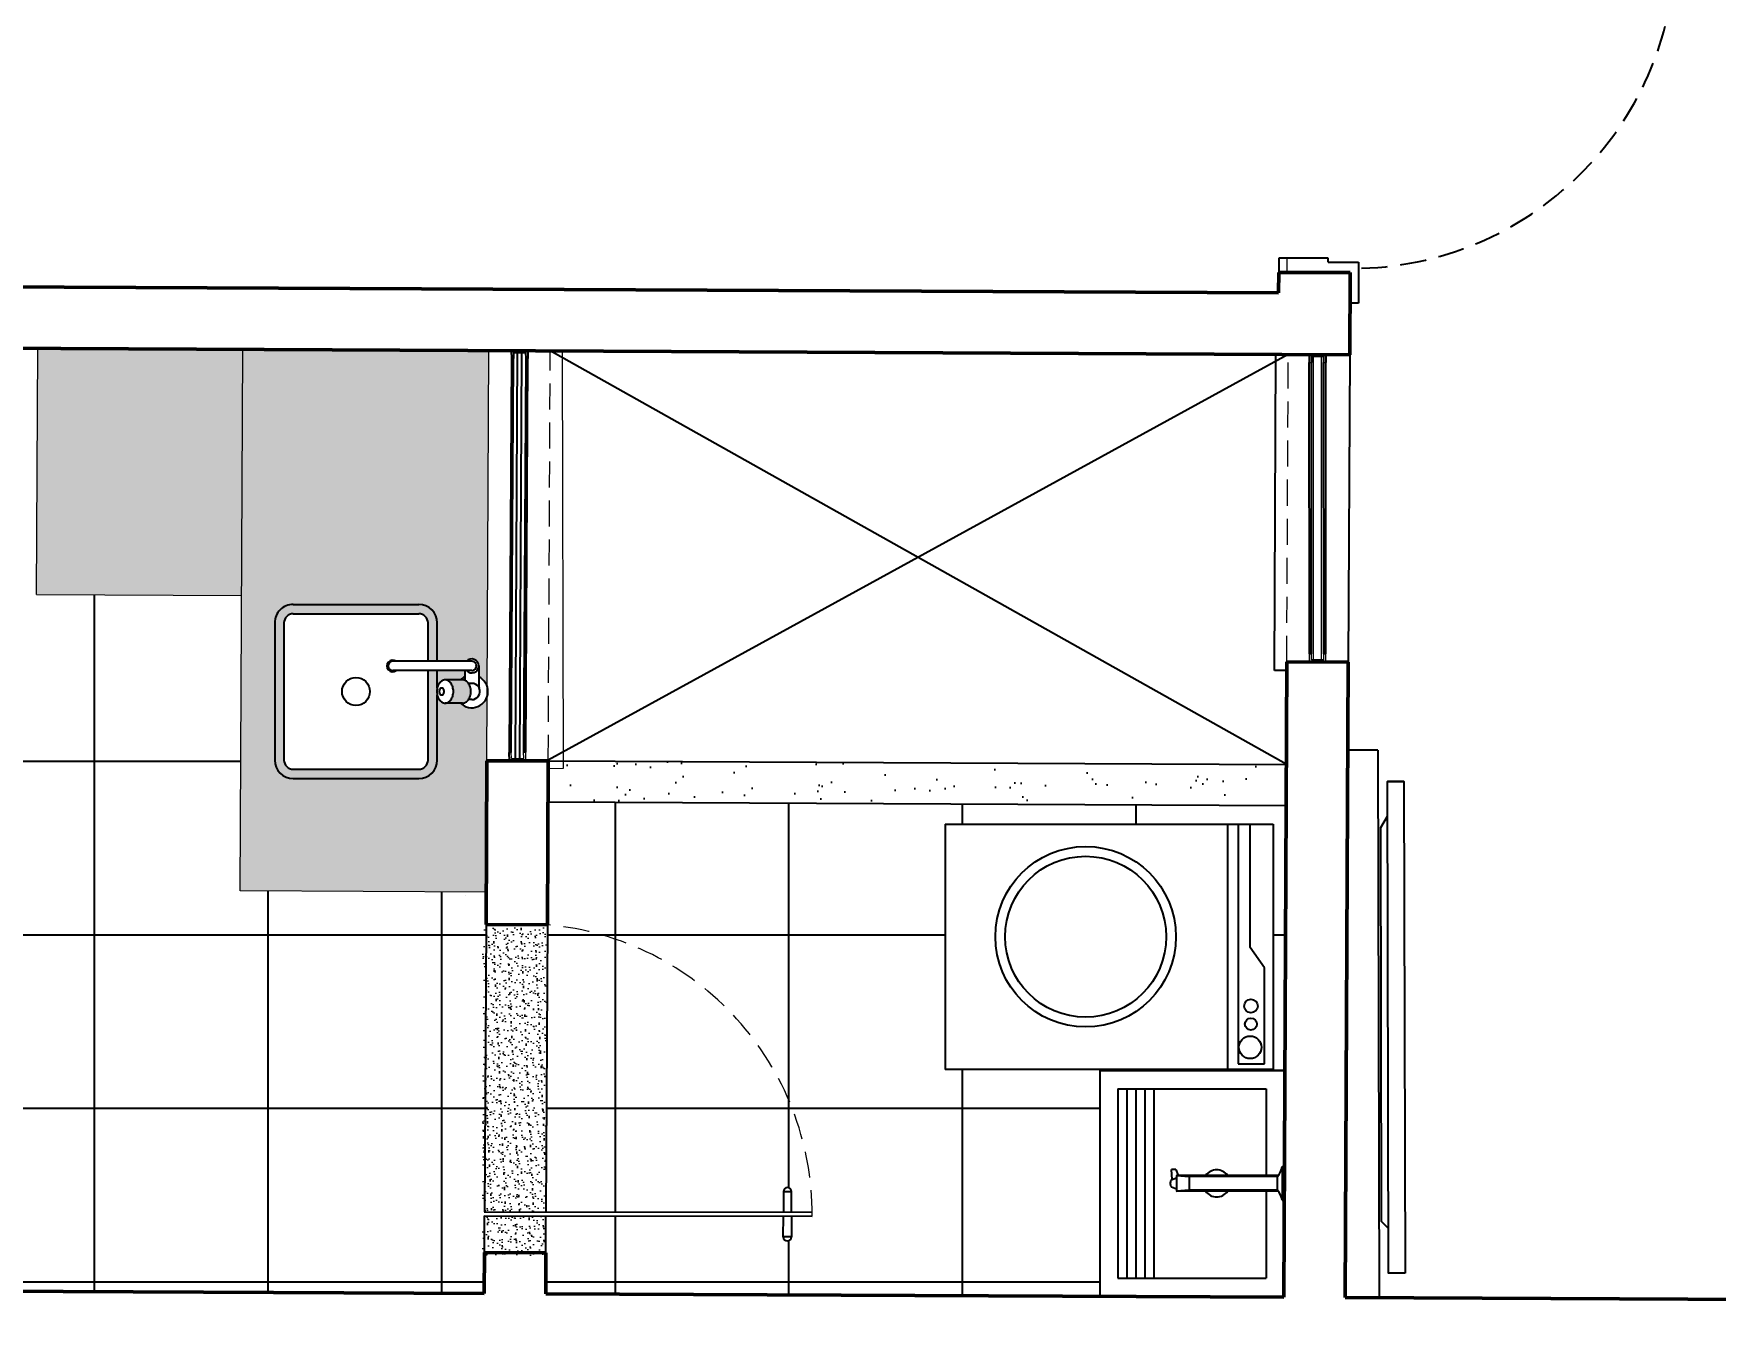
# Model space of a CAD drawing. Header units: millimetres. Extents: x 103208 to 171806, y -164 to 10038.
# Drawn here: x 117248.5 to 117658.6, y 6680.7 to 6993.2 of the extents above; entities that cross this region are included whole.
import ezdxf

# ---------------------------------------------------------------- set-up
doc = ezdxf.new("R2010")
doc.units = ezdxf.units.MM
doc.linetypes.add('HIDDEN', pattern=[9.525, 6.35, -3.175])
for name, color, linetype in [('ACESSORIOS', 2, 'Continuous'), ('COZ', 3, 'Continuous'), ('COZINHA', 2, 'Continuous'), ('Grama', 84, 'Continuous'), ('Hachuria - Moveis', 1, 'Continuous'), ('Piso', 55, 'Continuous'), ('PN010', 1, 'Continuous'), ('PORTAS', 3, 'Continuous'), ('Portas-Projeção', 55, 'HIDDEN')]:
    doc.layers.add(name, color=color, linetype=linetype)
for name, color, linetype, lineweight in [('Hachura', 1, 'Continuous', 9), ('MEDIDAS', 7, 'Continuous', 0), ('Moveis', 1, 'Continuous', 9), ('Nível Fachada', 7, 'Continuous', 70), ('Parede Baixa', 5, 'Continuous', 50), ('Pisos Externos', 15, 'Continuous', 9), ('Portas - Janelas', 2, 'Continuous', 20), ('Projeção Janela', 15, 'HIDDEN', 9), ('Projeção Portas', 55, 'HIDDEN', 5)]:
    doc.layers.add(name, color=color, linetype=linetype, lineweight=lineweight)
doc.styles.add('Valéria', font='romantic.ttf', dxfattribs={"height": 10})
doc.dimstyles.new('Cota - 50', dxfattribs={"dimtxt": 10, "dimasz": 5, "dimexe": 10, "dimexo": 20, "dimgap": 5, "dimtad": 1, "dimtxsty": 'Valéria', "dimblk": 'DOT', "dimcen": 0, "dimclrd": 12, "dimclre": 12, "dimclrt": 2, "dimazin": 2, "dimtfac": 1, "dimtix": 1, "dimtmove": 0, "dimatfit": 3, "dimldrblk": 'DOT', "dimfxl": 1, "dimarcsym": 0})

# ---------------------------------------------------------------- blocks, each defined once
blk = doc.blocks.new('Pia Bancada Planta 01')
at = {"layer": 'COZ', "color": 2}
for p, q in [((0.435, 0.1875), (0.165, 0.1875)), ((0.125, 0.1475), (0.125, 0.0074)), ((0.145, 0.1475), (0.145, -0.045)), ((0.435, 0.1675), (0.165, 0.1675)), ((0.455, -0.1475), (0.455, 0.1475)), ((0.475, -0.1475), (0.475, 0.1475)), ((0.0509, 0.0175), (0.0579, 0.0175)), ((0.0705, 0.025), (0.1081, 0.025)), ((0.0359, -0.055), (0.0359, -0.0115)), ((0.0509, -0.0175), (0.0579, -0.0175)), ((0.0659, -0.045), (0.0659, -0.0241)), ((0.0705, -0.025), (0.1081, -0.025)), ((0.125, -0.0074), (0.125, -0.045)), ((0.0509, -0.045), (0.2209, -0.045)), ((0.0509, -0.065), (0.2209, -0.065)), ((0.125, -0.065), (0.125, -0.1475)), ((0.145, -0.065), (0.145, -0.1475)), ((0.435, -0.1675), (0.165, -0.1675)), ((0.435, -0.1875), (0.165, -0.1875))]:
    blk.add_line(p, q, dxfattribs=at)
blk.add_lwpolyline([(0.0705, 0.025, 0.133256), (0.0641, 0.0233, 0.106756), (0.058, 0.0177, 0.082828), (0.0543, 0.0099, 0.071352), (0.0528, 0, 0.071352), (0.0543, -0.0099, 0.082828), (0.058, -0.0177, 0.106756), (0.0641, -0.0233, 0.133256), (0.0705, -0.025, 0.133256)], format="xyb", dxfattribs=at)
for points in [[(0.1081, -0.025, 0.133256), (0.1145, -0.0233, 0.106756), (0.1206, -0.0177, 0.082828), (0.1244, -0.0099, 0.071352), (0.1258, 0, 0.071352), (0.1244, 0.0099, 0.082828), (0.1206, 0.0177, 0.106756), (0.1145, 0.0233, 0.133256), (0.1081, 0.025, 0.133256), (0.1017, 0.0233, 0.106756), (0.0956, 0.0177, 0.082828), (0.0919, 0.0099, 0.071352), (0.0904, 0, 0.071352), (0.0919, -0.0099, 0.082828), (0.0956, -0.0177, 0.106756), (0.1017, -0.0233, 0.133256)], [(0.1156, 0.0075, 0.133256), (0.1137, 0.007, 0.106756), (0.1119, 0.0053, 0.082828), (0.1107, 0.003, 0.071352), (0.1103, 0, 0.071352), (0.1107, -0.003, 0.082828), (0.1119, -0.0053, 0.106756), (0.1137, -0.007, 0.133256), (0.1156, -0.0075, 0.133256), (0.1175, -0.007, 0.106756), (0.1194, -0.0053, 0.082828), (0.1205, -0.003, 0.071352), (0.1209, 0, 0.071352), (0.1205, 0.003, 0.082828), (0.1194, 0.0053, 0.106756), (0.1175, 0.007, 0.133256)]]:
    blk.add_lwpolyline(points, format="xyb", close=True, dxfattribs=at)
blk.add_circle((0.3, 0), 0.03, dxfattribs=at)
for centre, radius, start, end in [((0.165, 0.1475), 0.04, 90, 180), ((0.435, 0.1475), 0.04, 0, 90), ((0.165, 0.1475), 0.02, 90, 180), ((0.435, 0.1475), 0.02, 0, 90), ((0.0509, 0), 0.035, 45.5847, 244.6231), ((0.0509, 0), 0.0175, 90, 204.62), ((0.0259, -0.0115), 0.01, 0, 24.62), ((0.0509, 0), 0.0175, 211.0027, 270), ((0.0509, 0), 0.035, 295.3769, 314.4153), ((0.0509, -0.055), 0.015, 41.8103, 318.1897), ((0.0509, -0.055), 0.01, 90.0002, 270.0002), ((0.2209, -0.055), 0.0125, 233.1301, 126.8699), ((0.2209, -0.055), 0.01, 270.0001, 90.0001), ((0.165, -0.1475), 0.04, 180, 270), ((0.165, -0.1475), 0.02, 180, 270), ((0.435, -0.1475), 0.04, 270, 0), ((0.435, -0.1475), 0.02, 270, 360)]:
    blk.add_arc(centre, radius, start, end, dxfattribs=at)
blk = doc.blocks.new('_Dot')
at = {"color": 0, "linetype": 'ByBlock', "lineweight": -2}
blk.add_line((-0.5, 0), (-1, 0), dxfattribs=at)
at = {"color": 0, "linetype": 'ByBlock', "const_width": 0.5}
blk.add_lwpolyline([(-0.25, 0, 1), (0.25, 0, 1)], format="xyb", close=True, dxfattribs=at)
blk = doc.blocks.new('*D888')
at = {"layer": 'Defpoints', "color": 0, "transparency": 16777216}
for p in [(119310.37, 6770.07, 9825), (119409.15, 6632.8), (116870.38, 5014.37, 9825)]:
    blk.add_point(p, dxfattribs=at)
at = {"layer": 'MEDIDAS', "color": 12, "lineweight": -2, "transparency": 16777216}
for p, q in [((119322.05, 6753.84), (119414.99, 6624.68)), ((116973.22, 4880.02), (119405.09, 6629.88)), ((116882.06, 4998.14), (116975, 4868.98))]:
    blk.add_line(p, q, dxfattribs=at)
at = {"layer": 'MEDIDAS', "color": 12, "lineweight": -2, "transparency": 16777216, "xscale": 5, "yscale": 5, "zscale": 5}
for p, rotation in [((119409.15, 6632.8), 35.73698977606095), ((116969.16, 4877.1), 215.736989776061)]:
    blk.add_blockref('_Dot', p, dxfattribs=dict(at, rotation=rotation))
at = {"layer": 'MEDIDAS', "color": 2, "transparency": 16777216, "insert": (118183.23, 5763.18), "char_height": 10, "attachment_point": 5, "rotation": 35.737, "style": 'Valéria'}
blk.add_mtext('3006', dxfattribs=at)

msp = doc.modelspace()

# ---------------------------------------------------------------- hatches: boundary and pattern name
h = msp.add_hatch()
h.set_pattern_fill('AR-SAND', color=34, scale=0.25, angle=90)
h.set_pattern_definition([(127.5, (166201.349, 15074.716), (-12.235331, -0.4000078), [0, -9.652, 0, -10.795, 0, -10.31875]), (97.5, (166201.349, 15074.716), (-17.9206275, 11.238082), [0, -5.207, 0, -8.6995, 0, -3.33375]), (57.5, (166201.349, 15066.905), (-0.0359296, 19.7748093), [0, -3.175, 0, -11.43, 0, -14.9225]), (47.5, (166201.349, 15066.905), (-5.573233, 19.0889113), [0, -1.5875, 0, -7.493, 0, -8.5725])])
h.paths.add_polyline_path([(117550.92488, 6804.92391), (117550.97255, 6814.9238), (117377.60476, 6815.75016), (117377.6282, 6805.74993)])
at = {"layer": 'Hachura', "transparency": 33554687}
h = msp.add_hatch(dxfattribs=at)
h.set_pattern_fill('TEXTURED', color=55, scale=34.666667, angle=810, pattern_type=2)
h.set_pattern_definition([(90, (-16.64, 24.96), (-26.3466667, 15.2533333), [1.3866667, -23.2266667, 1.04, -10.0533333, 2.08, -24.6133333]), (95, (-29.12, 9.36), (-26.945558, 13.6501495), [2.7733333, -23.2266667, 2.08, -10.0533333, 4.16, -24.6133333]), (100, (-30.853, 18.373), (-32.973117, 9.322576), [2.4266667, -5.8933333, 3.12, -18.3733333, 1.7333333, -22.88]), (105, (-33.973, 12.133), (-31.160774, 7.800804), [4.8533333, -5.8933333, 5.2, -18.3733333, 3.8133333, -22.88]), (110, (-19.76, 14.907), (-25.5350337, 15.4233102), [2.7733333, -19.0666667, 2.4266667, -14.2133333, 1.7333333, -11.0933333]), (115, (-14.907, 19.76), (-25.272984, 17.2853443), [3.8133333, -19.0666667, 4.8533333, -14.2133333, 4.16, -11.0933333]), (120, (-17.68, 24.96), (-29.357105, -2.5386696), [1.7333333, -11.44, 1.3866667, -16.9866667, 1.04, -22.5333333]), (125, (-5.2, 9.36), (-34.392808, 2.5796136), [3.8133333, -11.44, 2.7733333, -16.9866667, 2.08, -22.5333333]), (130, (-25.307, 15.253), (-25.0027966, 3.9099282), [1.3866667, -15.2533333, 1.04, -9.7066667, 2.7733333, -17.68]), (135, (-12.827, 15.253), (-34.073119, -7.10878), [2.7733333, -15.2533333, 2.08, -9.7066667, 5.2, -17.68]), (140, (-12.827, 20.453), (-27.240315, -9.2730866), [0.6933333, -12.8266667, 1.7333333, -21.1466667, 2.08, -10.7466667]), (150, (-15.253, 21.493), (-25.8506627, -11.4946612), [1.7333333, -14.2133333, 0.6933333, -16.64, 1.3866667, -12.8266667]), (155, (-15.253, 9.013), (-36.0611886, -8.4296784), [3.8133333, -14.2133333, 1.3866667, -16.64, 2.7733333, -12.8266667]), (160, (-11.093, 17.68), (-24.912258, -12.6986623), [1.04, -6.5866667, 2.08, -11.0933333, 1.3866667, -15.2533333]), (165, (-7.973, 5.2), (-26.94076, -26.876341), [2.08, -6.5866667, 4.16, -11.0933333, 2.7733333, -15.2533333]), (170, (-31.547, 19.413), (-19.0342476, -24.100884), [2.4266667, -15.2533333, 1.04, -18.0266667, 2.08, -16.9866667]), (175, (-6.587, 22.533), (-17.133212, -28.7762445), [4.8533333, -15.2533333, 2.08, -18.0266667, 4.16, -16.9866667]), (180, (-16.64, 21.493), (-12.826667, -30.506667), [2.08, -10.7466667, 1.3866667, -21.1466667, 0.6933333, -21.4933333]), (185, (-29.12, 9.013), (-22.551536, -32.596201), [4.16, -10.7466667, 1.3866667, -21.1466667, 1.3866667, -21.4933333]), (190, (-27.387, 15.947), (-16.772345, -28.6544797), [2.4266667, -13.52, 2.08, -11.0933333, 2.4266667, -25.3066667]), (195, (-33.627, 22.187), (-14.2111185, -30.007247), [4.8533333, -13.52, 4.16, -11.0933333, 4.8533333, -25.3066667]), (200, (-7.627, 13.52), (-9.439865, -27.7842173), [2.7733333, -9.0133333, 1.3866667, -18.3733333, 2.08, -20.1066667]), (205, (-7.627, 32.24), (-6.9823892, -28.5012284), [5.2, -9.0133333, 2.7733333, -18.3733333, 4.16, -20.1066667]), (210, (-11.787, 4.16), (-3.29244, -33.1239936), [1.7333333, -23.2266667, 2.08, -10.7466667, 2.4266667, -14.2133333]), (215, (-14.907, 7.28), (-1.159161, -37.630215), [3.8133333, -23.2266667, 4.16, -10.7466667, 4.8533333, -14.2133333]), (220, (-4.16, 11.787), (-8.2351916, -32.252453), [1.04, -7.6266667, 1.3866667, -14.9066667, 2.7733333, -19.4133333]), (225, (-7.28, 14.907), (-5.3928677, -37.2598133), [2.08, -7.6266667, 2.7733333, -14.9066667, 5.2, -19.4133333]), (230, (-31.893, 1.387), (3.9526573, -25.4911917), [2.08, -12.48, 2.4266667, -10.7466667, 1.3866667, -14.56]), (235, (-10.053, 15.253), (8.7150743, -26.8392518), [4.16, -12.48, 4.8533333, -10.7466667, 2.7733333, -14.56]), (240, (-2.08, 30.16), (13.9553277, -23.6686635), [1.3866667, -9.7066667, 2.7733333, -21.4933333, 2.4266667, -19.76]), (245, (-21.147, 27.04), (12.0093764, -30.845351), [2.7733333, -9.7066667, 5.2, -21.4933333, 4.8533333, -19.76]), (250, (-21.493, 7.28), (18.7695374, -27.490791), [2.08, -14.56, 1.7333333, -13.1733333, 1.3866667, -21.1466667]), (255, (-9.013, 4.16), (23.300267, -29.571511), [4.16, -14.56, 3.8133333, -13.1733333, 2.7733333, -21.1466667]), (260, (-13.173, 9.36), (19.5431213, -24.9188677), [3.12, -11.44, 2.08, -15.6, 2.7733333, -15.2533333]), (265, (-28.773, 24.96), (27.856831, -23.6646004), [3.8133333, -11.44, 4.16, -15.6, 4.5066667, -15.2533333])])
h.paths.add_polyline_path([(117109.48996, 6947.02961), (116994.59851, 6947.57724), (116994.52137, 6931.39215), (117109.48996, 6932.02943)])
h.paths.add_polyline_path([(117109.48996, 6932.02943), (116994.52137, 6931.39215), (116994.45291, 6917.02926), (117109.48996, 6917.02926)])
h.paths.add_polyline_path([(117109.48996, 6917.02926), (116994.45291, 6917.02926), (116994.38402, 6902.57775), (117109.48996, 6902.02909)])
h.paths.add_polyline_path([(117167.5145, 6916.75269), (117109.48996, 6917.02926), (117109.48996, 6857.02858), (117167.22851, 6856.75337)])
h.paths.add_polyline_path([(117299.45206, 6916.12381), (117249.45262, 6916.36213), (117249.16664, 6856.36281), (117299.16607, 6856.12449)])
h.paths.add_polyline_path([(117359.45137, 6915.83782), (117299.45206, 6916.12381), (117298.82251, 6784.04712), (117358.82183, 6783.76113), (117358.97439, 6815.76746), (117359.04876, 6831.3705, -0.549110585), (117352.52958, 6829.85008), (117353.08172, 6829.85008, 0.189713189), (117354.07603, 6830.20131, 0.13725873), (117354.9242, 6831.56098, 0.071351749), (117355.08519, 6832.68342, 0.071351749), (117354.9242, 6833.80585, 0.08282753), (117354.49839, 6834.68689, 0.10675627), (117353.80938, 6835.31931, 0.133256151), (117353.08172, 6835.51675), (117352.52958, 6835.51675, -0.083262194), (117353.60567, 6836.26733), (117353.60567, 6837.78342), (117344.64049, 6837.78342), (117344.64049, 6815.96675, -0.414213562), (117342.37382, 6813.70008), (117311.77382, 6813.70008, -0.414213562), (117309.50716, 6815.96675), (117309.50716, 6849.40008, -0.414213562), (117311.77382, 6851.66675), (117342.37382, 6851.66675, -0.414213562), (117344.64049, 6849.40008), (117344.64049, 6840.05008), (117354.03857, 6840.05008, -0.688500258), (117357.00567, 6838.91675), (117357.00567, 6836.26733, -0.202727975), (117359.06111, 6833.96059)])
h.paths.add_polyline_path([(117346.81689, 6832.68342, -0.071351749), (117346.97789, 6833.80585, -0.08282753), (117347.4037, 6834.68689, -0.10675627), (117348.0927, 6835.31931, -0.133256151), (117348.82036, 6835.51675, -0.133256151), (117349.54803, 6835.31931, -0.10675627), (117350.23703, 6834.68689, -0.08282753), (117350.66284, 6833.80585, -0.071351749), (117350.82383, 6832.68342, -0.071351749), (117350.66284, 6831.56098, -0.08282753), (117350.23703, 6830.67995, -0.10675627), (117349.54803, 6830.04752, -0.133256151), (117348.82036, 6829.85008, -0.133256151), (117348.0927, 6830.04752, -0.10675627), (117347.4037, 6830.67995, -0.08282753), (117346.97789, 6831.56098, -0.071351749)], flags=16)
h.paths.add_polyline_path([(117348.5714, 6832.68342, -0.106526581), (117348.45798, 6832.19159, -0.155010419), (117348.18866, 6831.89265, -0.27133037), (117347.75206, 6831.89265, -0.10675627), (117347.54536, 6832.08238, -0.08282753), (117347.41762, 6832.34669, -0.071351749), (117347.36932, 6832.68342, -0.106526581), (117347.48274, 6833.17524, -0.155010419), (117347.75206, 6833.47419, -0.333637916), (117348.26866, 6833.42805, -0.13725873), (117348.52311, 6833.02015, -0.071351749)], flags=0)
at = {"layer": 'Piso'}
h = msp.add_hatch(dxfattribs=at)
h.set_pattern_fill('ANSI37', color=256, scale=13.33333, angle=-45)
h.paths.add_polyline_path([(117299.16607, 6856.12449), (117199.1672, 6856.60114), (117199.45319, 6916.60045), (117109.48996, 6917.02926), (117109.48996, 6899.52935), (116994.36949, 6899.52935), (116994.45291, 6917.02926), (116894.45177, 6917.02926), (116893.36037, 6688.05683), (117358.35509, 6685.84044), (117358.40275, 6695.84032), (117358.41076, 6695.84028), (117358.42115, 6704.75503), (117358.30499, 6704.75517), (117358.30615, 6705.75517), (117358.42232, 6705.75503), (117358.78407, 6775.83977), (117358.82183, 6783.76113), (117298.82251, 6784.04712)])
h.paths.add_polyline_path([(117182.47272, 6844.71843), (117182.47272, 6846.79443), (117165.86472, 6846.79443), (117165.86472, 6844.71843), (117160.67472, 6844.71843), (117160.67472, 6846.79443), (117158.59872, 6846.79443), (117158.59872, 6844.71843), (117153.40872, 6844.71843), (117153.40872, 6846.79443), (117151.33272, 6846.79443), (117151.33272, 6844.71843), (117146.14272, 6844.71843), (117146.14272, 6846.79443), (117144.06672, 6846.79443), (117144.06672, 6844.71843), (117138.87672, 6844.71843), (117138.87672, 6846.79443), (117136.80072, 6846.79443), (117136.80072, 6844.71843), (117131.61072, 6844.71843), (117131.61072, 6846.79443), (117129.53472, 6846.79443), (117129.53472, 6844.71843), (117124.34472, 6844.71843), (117124.34472, 6846.79443), (117116.04072, 6846.79443), (117116.04072, 6914.26443), (117116.04072, 6915.30243), (117126.42072, 6915.30243), (117131.61072, 6915.30243), (117180.39672, 6915.30243), (117185.58672, 6915.30243), (117195.96672, 6915.30243), (117195.96672, 6914.26443), (117195.96672, 6846.79443), (117187.66272, 6846.79443), (117187.66272, 6844.71843)], flags=16)
h.paths.add_polyline_path([(117117.07872, 6851.98443), (117117.07872, 6913.22643), (117194.92872, 6913.22643), (117194.92872, 6851.98443)], flags=0)
h.paths.add_polyline_path([(117184.17908, 6855.09843, 0.187561065), (117192.85272, 6862.89167), (117192.85272, 6855.09843)], flags=0)
h.paths.add_polyline_path([(117178.49372, 6856.13643), (117133.51372, 6856.13643, -0.414213562), (117119.50072, 6870.14943), (117119.50072, 6896.09943, -0.414213562), (117133.51372, 6910.11243), (117178.49372, 6910.11243, -0.414213562), (117192.50672, 6896.09943), (117192.50672, 6870.14943, -0.414213562)], flags=0)
h.paths.add_polyline_path([(117178.49372, 6857.17443), (117133.51372, 6857.17443, -0.414213562), (117120.53872, 6870.14943), (117120.53872, 6896.09943, -0.414213562), (117133.51372, 6909.07443), (117178.49372, 6909.07443, -0.414213562), (117191.46872, 6896.09943), (117191.46872, 6870.14943, -0.414213562)], flags=0)
h.paths.add_polyline_path([(117178.49372, 6859.76943), (117170.18972, 6859.76943, -0.414213562), (117168.11372, 6861.84543), (117168.11372, 6878.45343, -0.414213562), (117170.18972, 6880.52943), (117186.79772, 6880.52943, -0.414213562), (117188.87372, 6878.45343), (117188.87372, 6870.14943, -0.414213562)], flags=0)
h.paths.add_polyline_path([(117173.30372, 6870.14943, -1), (117183.68372, 6870.14943, -1)], flags=0)
h.paths.add_polyline_path([(117174.34172, 6870.14943, -1), (117182.64572, 6870.14943, -1)], flags=0)
h.paths.add_polyline_path([(117175.37972, 6870.14943, -1), (117181.60772, 6870.14943, -1)], flags=0)
h.paths.add_polyline_path([(117161.88572, 6859.76943), (117150.12172, 6859.76943, -0.414213562), (117148.04572, 6861.84543), (117148.04572, 6878.45343, -0.414213562), (117150.12172, 6880.52943), (117161.88572, 6880.52943, -0.414213562), (117163.96172, 6878.45343), (117163.96172, 6861.84543, -0.414213562)], flags=0)
h.paths.add_polyline_path([(117150.81372, 6870.14943, -1), (117161.19372, 6870.14943, -1)], flags=0)
h.paths.add_polyline_path([(117151.85172, 6870.14943, -1), (117160.15572, 6870.14943, -1)], flags=0)
h.paths.add_polyline_path([(117152.88972, 6870.14943, -1), (117159.11772, 6870.14943, -1)], flags=0)
h.paths.add_polyline_path([(117141.81772, 6859.76943), (117133.51372, 6859.76943, -0.414213562), (117123.13372, 6870.14943), (117123.13372, 6878.45343, -0.414213562), (117125.20972, 6880.52943), (117141.81772, 6880.52943, -0.414213562), (117143.89372, 6878.45343), (117143.89372, 6861.84543, -0.414213562)], flags=0)
h.paths.add_polyline_path([(117128.32372, 6870.14943, -1), (117138.70372, 6870.14943, -1)], flags=0)
h.paths.add_polyline_path([(117129.36172, 6870.14943, -1), (117137.66572, 6870.14943, -1)], flags=0)
h.paths.add_polyline_path([(117130.39972, 6870.14943, -1), (117136.62772, 6870.14943, -1)], flags=0)
h.paths.add_polyline_path([(117127.82836, 6855.09843), (117119.15472, 6855.09843), (117119.15472, 6862.89167, 0.187561065)], flags=0)
h.paths.add_polyline_path([(117170.18972, 6885.71943, -0.414213562), (117168.11372, 6887.79543), (117168.11372, 6904.40343, -0.414213562), (117170.18972, 6906.47943), (117178.49372, 6906.47943, -0.414213562), (117188.87372, 6896.09943), (117188.87372, 6887.79543, -0.414213562), (117186.79772, 6885.71943)], flags=0)
h.paths.add_polyline_path([(117173.30372, 6896.09943, -1), (117183.68372, 6896.09943, -1)], flags=0)
h.paths.add_polyline_path([(117174.34172, 6896.09943, -1), (117182.64572, 6896.09943, -1)], flags=0)
h.paths.add_polyline_path([(117175.37972, 6896.09943, -1), (117181.60772, 6896.09943, -1)], flags=0)
h.paths.add_polyline_path([(117161.88572, 6885.71943), (117150.12172, 6885.71943, -0.414213562), (117148.04572, 6887.79543), (117148.04572, 6904.40343, -0.414213562), (117150.12172, 6906.47943), (117161.88572, 6906.47943, -0.414213562), (117163.96172, 6904.40343), (117163.96172, 6887.79543, -0.414213562)], flags=0)
h.paths.add_polyline_path([(117150.81372, 6896.09943, -1), (117161.19372, 6896.09943, -1)], flags=0)
h.paths.add_polyline_path([(117151.85172, 6896.09943, -1), (117160.15572, 6896.09943, -1)], flags=0)
h.paths.add_polyline_path([(117152.88972, 6896.09943, -1), (117159.11772, 6896.09943, -1)], flags=0)
h.paths.add_polyline_path([(117141.81772, 6885.71943), (117125.20972, 6885.71943, -0.414213562), (117123.13372, 6887.79543), (117123.13372, 6896.09943, -0.414213562), (117133.51372, 6906.47943), (117141.81772, 6906.47943, -0.414213562), (117143.89372, 6904.40343), (117143.89372, 6887.79543, -0.414213562)], flags=0)
h.paths.add_polyline_path([(117128.32372, 6896.09943, -1), (117138.70372, 6896.09943, -1)], flags=0)
h.paths.add_polyline_path([(117129.36172, 6896.09943, -1), (117137.66572, 6896.09943, -1)], flags=0)
h.paths.add_polyline_path([(117130.39972, 6896.09943, -1), (117136.62772, 6896.09943, -1)], flags=0)
h.paths.add_polyline_path([(117192.85272, 6903.35719, 0.187561065), (117184.17908, 6911.15043), (117192.85272, 6911.15043)], flags=0)
h.paths.add_polyline_path([(117076.48927, 6760.31328), (117076.48927, 6757.56328), (117071.90594, 6757.56328), (117071.90594, 6754.81328), (117076.48927, 6754.81328), (117076.48927, 6690.18828), (117071.90594, 6690.18828), (117071.90594, 6688.35495), (117006.82261, 6688.35495), (117006.82261, 6690.18828), (117002.23927, 6690.18828), (117002.23927, 6698.43828), (117002.23927, 6754.81328), (117006.82261, 6754.81328), (117006.82261, 6757.56328), (117002.23927, 6757.56328), (117002.23927, 6760.31328), (117004.07261, 6761.22995), (117070.33405, 6761.22995), (117070.33405, 6763.97995), (117067.32261, 6763.97995), (117067.32261, 6765.81328), (117071.90594, 6765.81328), (117071.90594, 6763.06328), (117071.89, 6761.22995), (117074.65594, 6761.22995)], flags=16)
h.paths.add_polyline_path([(117119.15472, 6903.35719), (117119.15472, 6911.15043), (117127.82836, 6911.15043, 0.187561065)], flags=0)
h.paths.add_polyline_path([(117373.78386, 6775.76139), (117373.40354, 6705.73756), (117431.3061, 6705.67001), (117431.31194, 6710.67001, -1), (117433.31194, 6710.66768), (117433.3061, 6705.66768), (117438.3061, 6705.66185, 0.386768455)], flags=17)
h.paths.add_polyline_path([(117470.78876, 6800.30331), (117550.75283, 6800.30331), (117550.75283, 6740.424), (117553.61741, 6740.41035), (117553.92485, 6804.90961), (117373.92689, 6805.76758), (117373.78387, 6775.76139, -0.390833594), (117438.30493, 6704.66185), (117433.30494, 6704.66768), (117433.2991, 6699.66769, -1), (117431.29911, 6699.67002), (117431.30494, 6704.67001), (117373.40345, 6704.73756), (117373.40258, 6695.76883), (117373.35492, 6685.76894), (117508.48835, 6685.12482), (117508.48835, 6740.43664), (117470.78876, 6740.43664)])
at = {"layer": 'Pisos Externos'}
h = msp.add_hatch(dxfattribs=at)
h.set_pattern_fill('AR-SAND', color=256, scale=0.05, angle=495)
h.set_pattern_definition([(172.5, (53012.6857, 949.1599), (-1.673767446, -1.786906744), [0, -1.9304, 0, -2.159, 0, -2.06375]), (142.5, (53012.6857, 949.16), (-4.12366426, -0.94505464), [0, -1.0414, 0, -1.7399, 0, -0.66675]), (102.5, (53013.7902, 948.0553), (-2.80166156, 2.79149913), [0, -0.635, 0, -2.286, 0, -2.9845]), (92.5, (53013.7902, 948.0553), (-3.4877539, 1.91140555), [0, -0.3175, 0, -1.4986, 0, -1.7145])])
h.paths.add_polyline_path([(117372.95915, 6704.70058), (117357.95916, 6704.71808), (117357.95202, 6698.60371, 0.215250437), (117365.44807, 6695.20934), (117372.94806, 6695.20059)])
h.paths.add_polyline_path([(117357.95202, 6698.60371), (117357.94807, 6695.21809), (117365.44807, 6695.20934, -0.215250437)], flags=17)
h.paths.add_polyline_path([(117358.60096, 6775.0958), (117358.30599, 6705.71768), (117357.96032, 6705.71808), (117358.04125, 6775.09645)])
h = msp.add_hatch(dxfattribs=at)
h.set_pattern_fill('AR-SAND', color=256, scale=0.05, angle=495)
h.set_pattern_definition([(172.5, (105365.5085, -10131.0954), (-1.67376745, -1.78690674), [0, -1.9304, 0, -2.159, 0, -2.06375]), (142.5, (105365.5085, -10131.0954), (-4.12366426, -0.94505464), [0, -1.0414, 0, -1.7399, 0, -0.66675]), (102.5, (105366.613, -10132.2), (-2.80166156, 2.79149913), [0, -0.635, 0, -2.286, 0, -2.9845]), (92.5, (105366.613, -10132.2), (-3.4877539, 1.91140555), [0, -0.3175, 0, -1.4986, 0, -1.7145])])
h.paths.add_polyline_path([(117373.60083, 6775.03203), (117373.30621, 6705.73767), (117358.30615, 6705.75517), (117358.60096, 6775.0958)])

# ---------------------------------------------------------------- linework, layer by layer
for p, q in [((117582.65557, 6810.76624, 9825), (117578.62965, 6810.757, 9825)), ((117353.81749, 6782.86317, 9825), (117353.81749, 6782.86317, 9825))]:
    msp.add_line(p, q)
at = {"color": 1}
for p, q in [((117515.08835, 6735.79964, 9825), (117515.08835, 6689.59964, 9825)), ((117517.28835, 6735.79964, 9825), (117517.28835, 6689.59964, 9825)), ((117519.48835, 6735.79964, 9825), (117519.48835, 6689.59964, 9825)), ((117521.68835, 6735.79964, 9825), (117521.68835, 6689.59964, 9825)), ((117526.11404, 6713.629, 9825), (117525.99941, 6716.10224, 9825)), ((117527.04842, 6716.10224, 9825), (117527.6282, 6714.60264, 9825)), ((117527.30717, 6714.59095, 9825), (117530.18553, 6714.36552, 9825)), ((117552.05024, 6714.60264, 9825), (117527.37792, 6714.60264, 9825)), ((117552.93835, 6716.82464, 9825), (117552.93835, 6708.57464, 9825)), ((117525.92855, 6713.53752, 9825), (117527.15792, 6714.02458, 9825)), ((117525.93963, 6711.88754, 9825), (117527.15792, 6711.39438, 9825)), ((117527.15792, 6714.38264, 9825), (117527.15792, 6711.01664, 9825)), ((117530.18553, 6711.03375, 9825), (117527.30717, 6710.80833, 9825)), ((117552.05028, 6710.79664, 9825), (117527.37792, 6710.79664, 9825)), ((117551.83835, 6714.34964, 9825), (117530.38835, 6714.34964, 9825)), ((117530.38835, 6711.25308, 9825), (117530.38835, 6714.14619, 9825)), ((117551.83835, 6711.04964, 9825), (117530.38835, 6711.04964, 9825)), ((117551.83835, 6711.04964, 9825), (117551.83835, 6714.34964, 9825))]:
    msp.add_line(p, q, dxfattribs=at)
at = {"color": 1, "elevation": 9825}
for points in [[(117525.93169, 6713.52464, 0.236739444), (117525.85461, 6713.48598, 0.085519777), (117525.75142, 6713.283, 0.043127161), (117525.69833, 6713.03811, 0.031837447), (117525.67675, 6712.69964, 0.031837447), (117525.69833, 6712.36117, 0.043127161), (117525.75142, 6712.11627, 0.085519777), (117525.85461, 6711.9133, 0.236739444), (117525.93169, 6711.87464, 0.159785222), (117525.98864, 6711.89331)], [(117525.96084, 6713.52011, 0.077146353), (117525.93169, 6713.52464)]]:
    msp.add_lwpolyline(points, format="xyb", dxfattribs=at)
at = {"color": 1}
for centre, radius, start, end in [((117527.37792, 6714.38264, 9825), 0.22, 90, 180), ((117536.98835, 6712.69964, 9825), 3.3, 35.2164336, 144.7835664), ((117548.61562, 6717.26391, 9825), 4.345, 317.877446, 354.1975761), ((117527.37792, 6711.01664, 9825), 0.22, 180, 270), ((117530.16835, 6714.14619, 9825), 0.22, 0, 85.5218643), ((117530.16835, 6711.25308, 9825), 0.22, 274.4781357, 0), ((117536.98835, 6712.69964, 9825), 3.3, 215.2164336, 324.7835664), ((117548.61701, 6708.13598, 9825), 4.34355, 5.796171, 42.1288069)]:
    msp.add_arc(centre, radius, start, end, dxfattribs=at)
at = {"layer": 'ACESSORIOS'}
for p, q in [((117551.08217, 6837.79981, 9825), (117551.44978, 6914.92266, 9825)), ((117569.44899, 6914.83687, 9825), (117569.0915, 6839.83772, 9825)), ((117554.0816, 6837.79584, 9825), (117551.08217, 6837.79981, 9825)), ((117576.28033, 6818.37557, 9825), (117568.72716, 6818.37557, 9825)), ((117576.28033, 6818.37557, 9825), (117576.58684, 6684.80023, 9825)), ((117373.7839, 6775.76827, 9825), (117373.40354, 6705.73756, 9825)), ((117508.48835, 6740.19964, 9825), (117508.48835, 6685.12482, 9825)), ((117508.48835, 6740.19964, 9825), (117553.61641, 6740.19964, 9825)), ((117512.88835, 6735.79964, 9825), (117512.88835, 6689.59964, 9825)), ((117512.88835, 6735.79964, 9825), (117549.08835, 6735.79964, 9825)), ((117549.08835, 6735.79964, 9825), (117549.08835, 6714.60264, 9825)), ((117549.08835, 6710.79664, 9825), (117549.08835, 6689.59964, 9825)), ((117373.40258, 6695.76883, 9825), (117373.40345, 6704.73756, 9825)), ((117512.88835, 6689.59964, 9825), (117549.08835, 6689.59964, 9825))]:
    msp.add_line(p, q, dxfattribs=at)
at = {"layer": 'COZINHA', "color": 2, "ltscale": 0.1}
for p, q in [((117470.78876, 6800.30331, 9825), (117470.78876, 6740.43664, 9825)), ((117470.78876, 6800.30331, 9825), (117550.75283, 6800.30331, 9825)), ((117539.66876, 6800.30331, 9825), (117539.66876, 6740.43664, 9825)), ((117542.23453, 6800.30331, 9825), (117542.23453, 6741.85961, 9825)), ((117545.16134, 6770.22639, 9825), (117545.16134, 6800.30331, 9825)), ((117550.75283, 6800.30331, 9825), (117550.75283, 6740.43664, 9825)), ((117548.63691, 6765.28514, 9825), (117545.16134, 6770.22639, 9825)), ((117548.63691, 6741.85961, 9825), (117548.63691, 6765.28514, 9825)), ((117550.75283, 6740.43664, 9825), (117470.78876, 6740.43664, 9825)), ((117542.23453, 6741.85961, 9825), (117548.63691, 6741.85961, 9825))]:
    msp.add_line(p, q, dxfattribs=at)
at = {"layer": 'COZINHA', "color": 1, "ltscale": 0.1}
for centre, radius in [((117505.03004, 6772.86997, 9825), 22.00051), ((117545.34426, 6755.95154, 9825), 1.64635), ((117545.34426, 6751.55919, 9825), 1.46412), ((117545.16134, 6745.88589, 9825), 2.74388)]:
    msp.add_circle(centre, radius, dxfattribs=at)
at = {"layer": 'COZINHA', "color": 2, "ltscale": 0.1}
msp.add_circle((117505.03004, 6772.86997, 9825), 19.62247, dxfattribs=at)
at = {"layer": 'Grama'}
msp.add_line((117373.97456, 6815.76746, 9825), (117553.97251, 6814.9095, 9825), dxfattribs=at)
at = {"layer": 'Hachura'}
for p, q in [((117560.59154, 6840.38266, 9825), (117560.5847, 6914.40721, 9825)), ((117562.59154, 6840.38284, 9825), (117562.5847, 6914.40739, 9825)), ((117559.59159, 6839.883, 9825), (117559.5914, 6841.88257, 9825)), ((117560.09154, 6840.38261, 9825), (117560.0914, 6841.88261, 9825)), ((117563.09154, 6840.38289, 9825), (117563.0914, 6841.88289, 9825)), ((117563.59159, 6839.86394, 9825), (117563.5914, 6841.88294, 9825)), ((117563.09154, 6840.38289, 9825), (117560.09154, 6840.38261, 9825)), ((117364.97153, 6816.34177, 9825), (117364.96185, 6817.84174, 9825)), ((117367.97146, 6816.36112, 9825), (117367.96179, 6817.86109, 9825)), ((117368.47531, 6815.76746, 9825), (117368.46178, 6817.86432, 9825)), ((117364.97153, 6816.34177, 9825), (117367.97146, 6816.36112, 9825))]:
    msp.add_line(p, q, dxfattribs=at)
at = {"layer": 'Hachuria - Moveis'}
for p, q in [((117364.95163, 6915.81161, 9825), (117364.96413, 6913.87333, 9825)), ((117365.45445, 6915.37653, 9825), (117368.45438, 6915.39588, 9825)), ((117368.45438, 6915.39588, 9825), (117368.46406, 6913.89591, 9825)), ((117368.95183, 6915.79254, 9825), (117368.96405, 6913.89914, 9825)), ((117365.45445, 6915.37653, 9825), (117365.46412, 6913.87656, 9825)), ((117559.58465, 6914.88389, 9825), (117559.58484, 6912.89962, 9825)), ((117563.0847, 6914.39994, 9825), (117560.0847, 6914.39966, 9825)), ((117560.0847, 6914.39966, 9825), (117560.08484, 6912.89966, 9825)), ((117563.0847, 6914.39994, 9825), (117563.08484, 6912.89994, 9825)), ((117563.58465, 6914.88155, 9825), (117563.58484, 6912.89999, 9825))]:
    msp.add_line(p, q, dxfattribs=at)
at = {"layer": 'Moveis'}
for p, q in [((117559.58484, 6912.89962, 9825), (117560.08484, 6912.89966, 9825)), ((117563.08484, 6912.89994, 9825), (117563.58484, 6912.89999, 9825)), ((117559.5914, 6841.88257, 9825), (117560.0914, 6841.88261, 9825)), ((117563.0914, 6841.88289, 9825), (117563.5914, 6841.88294, 9825))]:
    msp.add_line(p, q, dxfattribs=at)
at = {"layer": 'Parede Baixa'}
for p, q in [((117109.48996, 6932.02943, 9825), (117552.09013, 6929.91978, 9825)), ((117552.11397, 6934.91969, 9825), (117552.09013, 6929.91978, 9825)), ((117552.11397, 6934.91969, 9825), (117569.54471, 6934.91969, 9825)), ((117569.44899, 6914.83687, 9825), (117569.54471, 6934.91969, 9825)), ((117109.48996, 6917.02926, 9825), (117569.44899, 6914.83687, 9825)), ((117553.35288, 6684.91098, 9825), (117554.09167, 6839.90922, 9825)), ((117554.09167, 6839.90922, 9825), (117569.0915, 6839.83772, 9825)), ((117568.3527, 6684.83948, 9825), (117569.0915, 6839.83772, 9825)), ((117358.78407, 6775.83977, 9825), (117358.97439, 6815.76746, 9825)), ((117358.97439, 6815.76746, 9825), (117373.97456, 6815.76746, 9825)), ((117373.7839, 6775.76827, 9825), (117373.97456, 6815.76746, 9825)), ((117373.7839, 6775.76827, 9825), (117358.78407, 6775.83977, 9825)), ((117358.35509, 6685.84044, 9825), (117358.40275, 6695.84032, 9825)), ((117373.40258, 6695.76883, 9825), (117358.40275, 6695.84032, 9825)), ((117373.35492, 6685.76894, 9825), (117373.40258, 6695.76883, 9825)), ((117358.35509, 6685.84044, 9825), (116893.36037, 6688.05683, 9825)), ((117553.35288, 6684.91098, 9825), (117373.35492, 6685.76894, 9825)), ((117863.34935, 6683.43338, 9825), (117568.3527, 6684.83948, 9825))]:
    msp.add_line(p, q, dxfattribs=at)
at = {"layer": 'Piso'}
for p, q in [((117553.97258, 6814.9238, 9825), (117374.4512, 6915.76633, 9825)), ((117364.96413, 6913.87333, 9825), (117364.46186, 6817.83851, 9825)), ((117364.96185, 6817.84174, 9825), (117365.46412, 6913.87656, 9825)), ((117368.46406, 6913.89591, 9825), (117367.96179, 6817.86109, 9825)), ((117368.46178, 6817.86432, 9825), (117368.96405, 6913.89914, 9825)), ((117554.44916, 6914.90837, 9825), (117373.97518, 6815.89856, 9825)), ((117559.5914, 6841.88257, 9825), (117559.58483, 6912.90712, 9825)), ((117560.0914, 6841.88261, 9825), (117560.08483, 6912.90609, 9825)), ((117563.0914, 6841.88289, 9825), (117563.08484, 6912.89994, 9825)), ((117563.5914, 6841.88294, 9825), (117563.58484, 6912.89892, 9825)), ((117373.92689, 6805.76758, 9825), (117553.92485, 6804.90961, 9825))]:
    msp.add_line(p, q, dxfattribs=at)
at = {"layer": 'PN010'}
for p, q in [((117365.97151, 6816.34822, 9825), (117366.45442, 6915.38298, 9825)), ((117367.4544, 6915.38943, 9825), (117366.97149, 6816.35467, 9825)), ((117365.46412, 6913.87656, 9825), (117364.96413, 6913.87333, 9825)), ((117368.96405, 6913.89914, 9825), (117368.46406, 6913.89591, 9825)), ((117364.96185, 6817.84174, 9825), (117364.46186, 6817.83851, 9825)), ((117364.47522, 6815.76746, 9825), (117364.46186, 6817.83851, 9825)), ((117368.46178, 6817.86432, 9825), (117367.96179, 6817.86109, 9825)), ((117576.9977, 6799.51531, 9825), (117578.6492, 6802.23449, 9825)), ((117577.21824, 6703.40736, 9825), (117576.9977, 6799.51531, 9825)), ((117358.78407, 6775.83977, 9825), (117358.42232, 6705.75503, 9825)), ((117527.04842, 6716.10224, 9825), (117525.99941, 6716.10224, 9825)), ((117552.93835, 6716.82464, 9825), (117553.50498, 6716.82194, 9825)), ((117431.31194, 6710.67001, 9825), (117431.3061, 6705.67001, 9825)), ((117433.31194, 6710.66768, 9825), (117431.31194, 6710.67001, 9825)), ((117433.3061, 6705.66768, 9825), (117433.31194, 6710.66768, 9825)), ((117552.93835, 6708.57464, 9825), (117553.46567, 6708.57464, 9825)), ((117358.30499, 6704.75517, 9825), (117438.30493, 6704.66185, 9825)), ((117358.30615, 6705.75517, 9825), (117438.3061, 6705.66185, 9825)), ((117358.41068, 6695.77757, 9825), (117358.42115, 6704.75503, 9825)), ((117431.29911, 6699.67002, 9825), (117431.30494, 6704.67001, 9825)), ((117433.30494, 6704.66768, 9825), (117433.2991, 6699.66769, 9825)), ((117578.87986, 6701.71551, 9825), (117577.21824, 6703.40736, 9825)), ((117433.2991, 6699.66769, 9825), (117431.29911, 6699.67002, 9825))]:
    msp.add_line(p, q, dxfattribs=at)
at = {"layer": 'PN010', "elevation": 9825}
msp.add_lwpolyline([(117582.93093, 6690.76656), (117578.90501, 6690.75732), (117578.62965, 6810.757), (117582.65557, 6810.76624)], close=True, dxfattribs=at)
at = {"layer": 'PN010'}
for centre, start, end in [((117432.31194, 6710.66884, 9825), 359.9331641, 179.9331641), ((117432.2991, 6699.66885, 9825), 179.9331641, 359.9331641)]:
    msp.add_arc(centre, 1, start, end, dxfattribs=at)
at = {"layer": 'PORTAS', "color": 2, "linetype": 'Continuous'}
for p, q in [((117552.11397, 6938.40874, 9825), (117552.11397, 6934.91969, 9825)), ((117564.14716, 6938.40874, 9825), (117552.11397, 6938.40874, 9825)), ((117564.14716, 6937.40716, 9825), (117564.14716, 6938.40874, 9825)), ((117564.14716, 6937.40716, 9825), (117571.56275, 6937.40716, 9825)), ((117571.56275, 6937.40716, 9825), (117571.56275, 6927.40716, 9825)), ((117571.56275, 6927.40716, 9825), (117569.48507, 6927.40716, 9825))]:
    msp.add_line(p, q, dxfattribs=at)
at = {"layer": 'Portas - Janelas'}
for p, q in [((117554.20376, 6934.90972, 9825), (117554.20376, 6938.41012, 9825)), ((117249.16664, 6856.36281, 9825), (117249.45262, 6916.36213, 9825)), ((117298.82251, 6784.04712, 9825), (117299.45206, 6916.12381, 9825)), ((117358.97439, 6815.76746, 9825), (117359.45137, 6915.83782, 9825)), ((117377.69073, 6813.95606, 9825), (117377.45218, 6915.75202, 9825)), ((117249.16664, 6856.36281, 9825), (117299.16607, 6856.12449, 9825)), ((117373.96581, 6813.93202, 9825), (117377.69073, 6813.95606, 9825)), ((117358.82183, 6783.76113, 9825), (117298.82251, 6784.04712, 9825)), ((117550.61745, 6740.42465, 9825), (117553.61741, 6740.41035, 9825))]:
    msp.add_line(p, q, dxfattribs=at)
at = {"layer": 'Portas-Projeção'}
msp.add_arc((117569.92818, 7014.86975, 9825), 79, 271.7522156, 0, dxfattribs=at)
at = {"layer": 'Projeção Janela'}
for p, q in [((117373.97456, 6815.76746, 9825), (117374.4512, 6915.76633, 9825)), ((117554.09167, 6839.90922, 9825), (117554.44916, 6914.90837, 9825))]:
    msp.add_line(p, q, dxfattribs=at)
at = {"layer": 'Projeção Portas'}
msp.add_arc((117367.512, 6705.24443, 9825), 70.79533, 359.5285029, 84.9842646, dxfattribs=at)

# ---------------------------------------------------------------- block references
at = {"layer": 'Nível Fachada', "xscale": 113.3333333333333, "yscale": 113.3333333333333, "zscale": 113.3333333333333, "rotation": 180}
msp.add_blockref('Pia Bancada Planta 01', (117361.07382, 6832.68342, 19650), dxfattribs=at)

# ---------------------------------------------------------------- dimensions: what is measured, and where the dimension line sits
at = {"layer": 'MEDIDAS'}
dim = msp.add_aligned_dim(p1=(116870.38258, 5014.37259, 9825), p2=(119310.3727, 6770.07308, 9825), distance=-169.12081, dimstyle='Cota - 50', dxfattribs=at)
dim.commit()
dim.dimension.update_dxf_attribs({"geometry": '*D888', "text_midpoint": (118183.2282, 5763.18349)})

doc.saveas('drawing.dxf')
